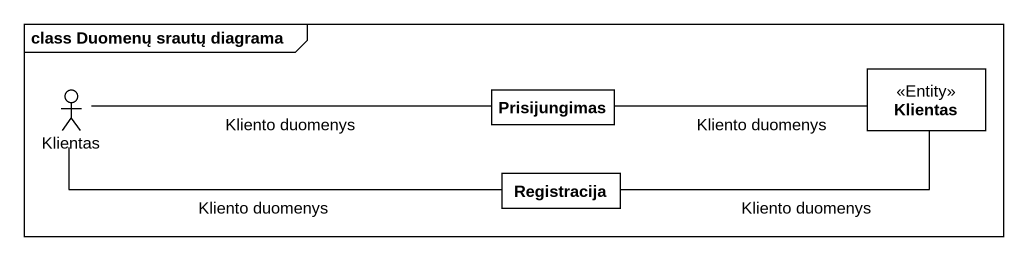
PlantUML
@startuml
mainframe class Duomenų srautų diagrama
allowmixing
hide circle
hide empty members
actor Klientas
class Prisijungimas
class "Klientas" as Klientas_2 <<Entity>>
class Registracija
Klientas -right- Prisijungimas : Kliento duomenys
Klientas -right- Registracija : Kliento duomenys
Prisijungimas -right- Klientas_2 : Kliento duomenys
Registracija -right- Klientas_2 : Kliento duomenys
@enduml
